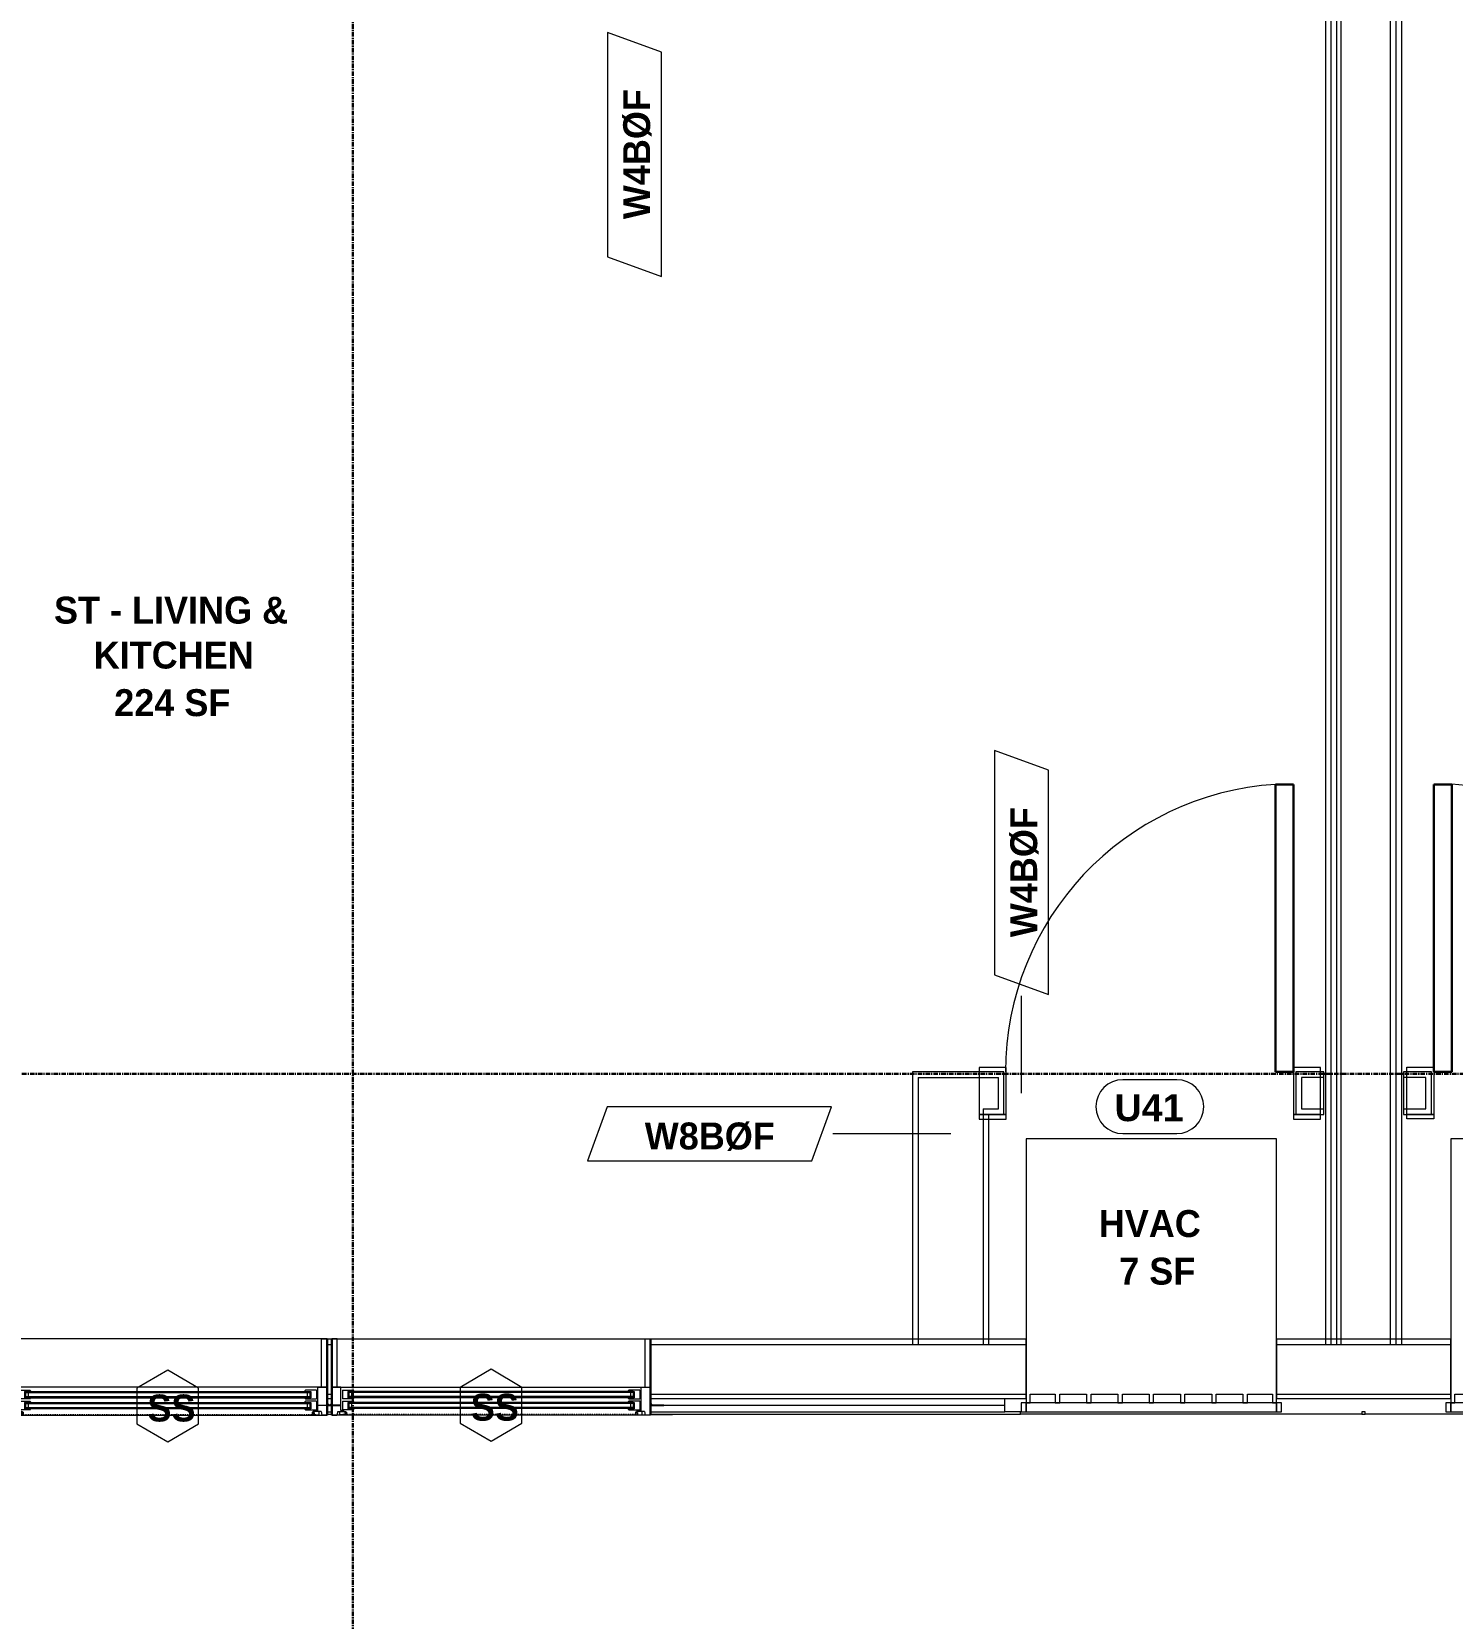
# Model space of a CAD drawing. Header units: inches. Extents: x -4058 to -1781, y 9814 to 12264.
# Drawn here: x -2863.1 to -2704.9, y 11225.2 to 11401.8 of the extents above; entities that cross this region are included whole.
import ezdxf

# ---------------------------------------------------------------- set-up
doc = ezdxf.new("R2010")
doc.units = ezdxf.units.IN
doc.header["$MEASUREMENT"] = 0
doc.linetypes.add('Dash', pattern=[0.25, 0.125, -0.125])
doc.linetypes.add('Grid Line 1_2_', pattern=[0.875, 0.5, -0.125, 0.125, -0.125])
for name, color, linetype, lineweight in [('0-1', 7, 'Continuous', 5), ('0-2', 7, 'Continuous', 9), ('A-AREA-IDEN', 2, 'Continuous', 9), ('A-DETL-GENF-HDLN-1', 7, 'Dash', 9), ('A-DETL-GENF-HDLN-2', 1, 'Continuous', 18), ('A-DOOR-3', 31, 'Continuous', 9), ('A-DOOR-4', 31, 'Continuous', 30), ('A-DOOR-IDEN', 31, 'Continuous', 9), ('A-GENM-1', 7, 'Continuous', 9), ('A-GLAZ', 151, 'Continuous', 18), ('A-GLAZ-1', 10, 'Continuous', 30), ('A-GLAZ-2', 7, 'Continuous', 9), ('A-GLAZ-IDEN', 152, 'Continuous', 9), ('A-WALL', 113, 'Continuous', 18), ('A-WALL-1', 7, 'Continuous', 9), ('A-WALL-2', 250, 'Continuous', 18), ('A-WALL-3', 113, 'Continuous', 9), ('A-WALL-IDEN', 211, 'Continuous', 9), ('I-WALL-1', 7, 'Continuous', 9), ('I-WALL-2', 2, 'Continuous', 9), ('S-GRID-1', 1, 'Grid Line 1_2_', 30)]:
    doc.layers.add(name, color=color, linetype=linetype, lineweight=lineweight)
doc.styles.add('Arial_B', font='arialbd.ttf', dxfattribs={"height": 3})
doc.styles.add('Century Gothic_B', font='GOTHICB.TTF', dxfattribs={"height": 3})

# ---------------------------------------------------------------- blocks, each defined once
blk = doc.blocks.new('Window-Double_Hung-Marvin-Essential - 2-WIDE _TEMP ALL LOW_ ESDH3066-3454271-UNIT PLANS - 2ND FLOOR')
at = {"layer": 'A-DETL-GENF-HDLN-1'}
blk.add_line((16.1, -4.22), (-16.5, -4.22), dxfattribs=at)
at = {"layer": 'A-DETL-GENF-HDLN-2'}
for p, q in [((-17.13, 4.19), (-17.75, 4.19)), ((-17.13, -1.16), (-17.13, 4.19)), ((17.12, 4.19), (17.75, 4.19)), ((17.12, 4.19), (17.12, -1.16)), ((-16.72, -1.19), (-17.75, -1.19)), ((-17.75, -4.28), (-17.75, -1.19)), ((-16.72, -3.77), (-16.72, -1.19)), ((-16.56, -1.53), (-15.34, -1.53)), ((-16.56, -1.53), (-16.56, -2.47)), ((-15.28, -1.65), (-15.94, -1.65)), ((-15.94, -1.65), (-15.94, -2.37)), ((-15.84, -1.66), (-15.84, -2.35)), ((-15.34, -1.53), (-15.28, -1.59)), ((-15.28, -1.59), (-15.28, -1.65)), ((15.34, -1.53), (15.28, -1.59)), ((15.28, -1.59), (15.28, -1.65)), ((15.28, -1.65), (15.94, -1.65)), ((16.56, -1.53), (15.34, -1.53)), ((15.84, -1.66), (15.84, -2.35)), ((15.94, -1.65), (15.94, -2.37)), ((16.56, -1.53), (16.56, -2.47)), ((16.72, -3.77), (16.72, -1.19)), ((16.72, -1.19), (17.75, -1.19)), ((17.75, -4.28), (17.75, -1.19)), ((-19.25, -3.23), (-19.25, -3.19)), ((-19.25, -3.19), (-17.9, -3.19)), ((-17.75, -3.23), (-19.25, -3.23)), ((-17.9, -3.19), (-17.9, -3.08)), ((-17.9, -3.08), (-17.75, -3.08)), ((-15.34, -2.47), (-16.56, -2.47)), ((-16.56, -2.75), (-15.34, -2.75)), ((-16.56, -2.75), (-16.56, -3.69)), ((-15.94, -2.37), (-15.28, -2.37)), ((-15.28, -2.87), (-15.94, -2.87)), ((-15.94, -2.87), (-15.94, -3.59)), ((-15.84, -2.88), (-15.84, -3.57)), ((-15.54, -1.79), (-15.54, -2.23)), ((-15.54, -3.01), (-15.54, -3.45)), ((-15.34, -2.47), (-15.28, -2.41)), ((-15.34, -2.75), (-15.28, -2.81)), ((-15.28, -2.37), (-15.28, -2.41)), ((-15.28, -2.81), (-15.28, -2.87)), ((15.28, -2.37), (15.28, -2.41)), ((15.94, -2.37), (15.28, -2.37)), ((15.34, -2.47), (15.28, -2.41)), ((15.34, -2.75), (15.28, -2.81)), ((15.28, -2.81), (15.28, -2.87)), ((15.28, -2.87), (15.94, -2.87)), ((15.34, -2.47), (16.56, -2.47)), ((16.56, -2.75), (15.34, -2.75)), ((15.54, -1.79), (15.54, -2.23)), ((15.54, -3.01), (15.54, -3.45)), ((15.84, -2.88), (15.84, -3.57)), ((15.94, -2.87), (15.94, -3.59)), ((16.56, -2.75), (16.56, -3.69)), ((17.9, -3.08), (17.75, -3.08)), ((17.75, -3.23), (19.25, -3.23)), ((17.9, -3.19), (17.9, -3.08)), ((19.25, -3.19), (17.9, -3.19)), ((19.25, -3.23), (19.25, -3.19)), ((-17.75, -4.28), (-17.16, -4.28)), ((-17.08, -3.87), (-17.16, -4.28)), ((-17.08, -3.87), (-16.19, -3.87)), ((-16.85, -4.25), (-16.85, -3.87)), ((-16.3, -4.25), (-16.85, -4.25)), ((-16.38, -3.77), (-16.72, -3.77)), ((-15.34, -3.69), (-16.56, -3.69)), ((-16.38, -3.87), (-16.38, -3.77)), ((-16.18, -4.01), (-16.3, -4.01)), ((-16.3, -4.01), (-16.3, -4.25)), ((-16.19, -3.87), (-16.19, -3.97)), ((-16.19, -3.97), (-16.1, -3.97)), ((-16.18, -4.22), (-16.18, -4.01)), ((-16.18, -4.22), (-16.1, -4.22)), ((-16.1, -3.97), (-16.1, -4.22)), ((-15.94, -3.59), (-15.28, -3.59)), ((-15.34, -3.69), (-15.28, -3.63)), ((-15.28, -3.59), (-15.28, -3.63)), ((15.28, -3.59), (15.28, -3.63)), ((15.94, -3.59), (15.28, -3.59)), ((15.34, -3.69), (15.28, -3.63)), ((15.34, -3.69), (16.56, -3.69)), ((16.19, -3.97), (16.1, -3.97)), ((16.1, -3.97), (16.1, -4.22)), ((16.18, -4.22), (16.1, -4.22)), ((16.18, -4.22), (16.18, -4.01)), ((16.18, -4.01), (16.3, -4.01)), ((17.08, -3.87), (16.19, -3.87)), ((16.19, -3.87), (16.19, -3.97)), ((16.3, -4.01), (16.3, -4.25)), ((16.3, -4.25), (16.85, -4.25)), ((16.38, -3.87), (16.38, -3.77)), ((16.38, -3.77), (16.72, -3.77)), ((16.85, -4.25), (16.85, -3.87)), ((17.08, -3.87), (17.16, -4.28)), ((17.75, -4.28), (17.16, -4.28))]:
    blk.add_line(p, q, dxfattribs=at)
at = {"layer": 'A-GLAZ'}
for p, q in [((15.84, -1.66), (-15.84, -1.66)), ((15.84, -1.79), (-15.84, -1.79)), ((15.84, -2.23), (-15.84, -2.23)), ((15.84, -2.35), (-15.84, -2.35)), ((15.84, -2.88), (-15.84, -2.88)), ((15.84, -3.01), (-15.84, -3.01)), ((15.84, -3.45), (-15.84, -3.45)), ((15.84, -3.57), (-15.84, -3.57))]:
    blk.add_line(p, q, dxfattribs=at)
at = {"layer": 'A-GLAZ-1'}
for p, q in [((-17.75, -1.16), (-17.75, 4.19)), ((17.75, 4.19), (17.75, -1.16)), ((-17.75, -4.28), (-17.75, -1.19)), ((17.75, -1.19), (17.75, -4.28))]:
    blk.add_line(p, q, dxfattribs=at)
at = {"layer": 'A-GLAZ-2'}
for p, q in [((-17.75, 4.19), (17.75, 4.19)), ((-17.75, -1.19), (17.75, -1.19)), ((17.75, -4.28), (-17.75, -4.28)), ((17.75, -4.19), (20.21, -4.19)), ((20.21, -4.25), (17.75, -4.25)), ((20.21, -4.19), (20.21, -4.25))]:
    blk.add_line(p, q, dxfattribs=at)
blk = doc.blocks.new('V-Series_EWC4_SPVU_RFA_2015 - 2ND AND 3RD FLOOR-2226480-UNIT PLANS - 2ND FLOOR')
at = {"layer": 'A-GENM-1'}
for p, q in [((-3859.97, 11740.34), (-3859.97, 11739.78)), ((-3858.97, 11740.34), (-3859.97, 11740.34)), ((-3859.97, 11739.78), (-3859.97, 11711.9)), ((-3858.97, 11739.78), (-3859.97, 11739.78)), ((-3859.97, 11739.78), (-3858.97, 11739.78)), ((-3858.97, 11739.78), (-3858.97, 11740.34)), ((-3858.97, 11711.9), (-3858.97, 11739.78)), ((-3829.54, 11739.78), (-3858.97, 11739.78)), ((-3858.97, 11739.78), (-3858.97, 11739.34)), ((-3858.97, 11739.34), (-3857.97, 11739.34)), ((-3857.97, 11739.34), (-3857.97, 11736.54)), ((-3829.54, 11711.9), (-3829.54, 11739.78)), ((-3857.97, 11736.54), (-3858.97, 11736.54)), ((-3858.97, 11736.54), (-3858.97, 11736.04)), ((-3858.97, 11736.04), (-3857.97, 11736.04)), ((-3857.97, 11736.04), (-3857.97, 11733.06)), ((-3857.97, 11733.06), (-3858.97, 11733.06)), ((-3858.97, 11733.06), (-3858.97, 11732.56)), ((-3858.97, 11732.56), (-3857.97, 11732.56)), ((-3857.97, 11732.56), (-3857.97, 11729.57)), ((-3857.97, 11729.57), (-3858.97, 11729.57)), ((-3858.97, 11729.57), (-3858.97, 11729.07)), ((-3858.97, 11729.07), (-3857.97, 11729.07)), ((-3857.97, 11729.07), (-3857.97, 11726.09)), ((-3857.97, 11726.09), (-3858.97, 11726.09)), ((-3858.97, 11726.09), (-3858.97, 11725.59)), ((-3858.97, 11725.59), (-3857.97, 11725.59)), ((-3857.97, 11725.59), (-3857.97, 11722.61)), ((-3857.97, 11722.61), (-3858.97, 11722.61)), ((-3858.97, 11722.61), (-3858.97, 11722.11)), ((-3858.97, 11722.11), (-3857.97, 11722.11)), ((-3857.97, 11722.11), (-3857.97, 11719.12)), ((-3857.97, 11719.12), (-3858.97, 11719.12)), ((-3858.97, 11719.12), (-3858.97, 11718.62)), ((-3858.97, 11718.62), (-3857.97, 11718.62)), ((-3857.97, 11718.62), (-3857.97, 11715.64)), ((-3857.97, 11715.64), (-3858.97, 11715.64)), ((-3858.97, 11715.64), (-3858.97, 11715.14)), ((-3858.97, 11715.14), (-3857.97, 11715.14)), ((-3857.97, 11715.14), (-3857.97, 11712.34)), ((-3857.97, 11712.34), (-3858.97, 11712.34)), ((-3858.97, 11712.34), (-3858.97, 11711.9)), ((-3859.97, 11711.9), (-3858.97, 11711.9)), ((-3859.97, 11711.9), (-3859.97, 11711.34)), ((-3858.97, 11711.9), (-3859.97, 11711.9)), ((-3859.97, 11711.34), (-3858.97, 11711.34)), ((-3858.97, 11711.34), (-3858.97, 11711.9)), ((-3858.97, 11711.9), (-3829.54, 11711.9))]:
    blk.add_line(p, q, dxfattribs=at)
blk = doc.blocks.new('Perforated Panel at Magic-Pak - hvac panel - 2nd floor 2-2702972-UNIT PLANS - 2ND FLOOR')
at = {"layer": 'A-GLAZ-2'}
for p, q in [((-19.01, -4.13), (19.01, -4.13)), ((19.01, -4.19), (-19.01, -4.19))]:
    blk.add_line(p, q, dxfattribs=at)
blk = doc.blocks.new('Window-Double_Hung-Marvin-Essential - 2-WIDE _TEMP ALL LOW_ ESDH3066-3454268-UNIT PLANS - 2ND FLOOR')
at = {"layer": 'A-DETL-GENF-HDLN-1'}
blk.add_line((16.1, 4.22), (-16.5, 4.22), dxfattribs=at)
at = {"layer": 'A-DETL-GENF-HDLN-2'}
for p, q in [((-17.75, 4.28), (-17.16, 4.28)), ((-17.75, 4.28), (-17.75, 1.19)), ((-17.08, 3.87), (-17.16, 4.28)), ((-17.08, 3.87), (-16.19, 3.87)), ((-16.85, 4.25), (-16.85, 3.87)), ((-16.3, 4.25), (-16.85, 4.25)), ((-16.38, 3.77), (-16.72, 3.77)), ((-16.72, 3.77), (-16.72, 1.19)), ((-15.34, 3.69), (-16.56, 3.69)), ((-16.56, 2.75), (-16.56, 3.69)), ((-16.38, 3.87), (-16.38, 3.77)), ((-16.3, 4.01), (-16.3, 4.25)), ((-16.18, 4.01), (-16.3, 4.01)), ((-16.19, 3.97), (-16.1, 3.97)), ((-16.19, 3.87), (-16.19, 3.97)), ((-16.18, 4.22), (-16.1, 4.22)), ((-16.18, 4.22), (-16.18, 4.01)), ((-16.1, 3.97), (-16.1, 4.22)), ((-15.94, 2.87), (-15.94, 3.59)), ((-15.94, 3.59), (-15.28, 3.59)), ((-15.84, 2.88), (-15.84, 3.57)), ((-15.34, 3.69), (-15.28, 3.63)), ((-15.28, 3.59), (-15.28, 3.63)), ((15.34, 3.69), (15.28, 3.63)), ((15.28, 3.59), (15.28, 3.63)), ((15.94, 3.59), (15.28, 3.59)), ((15.34, 3.69), (16.56, 3.69)), ((15.84, 2.88), (15.84, 3.57)), ((15.94, 2.87), (15.94, 3.59)), ((16.18, 4.22), (16.1, 4.22)), ((16.1, 3.97), (16.1, 4.22)), ((16.19, 3.97), (16.1, 3.97)), ((16.18, 4.22), (16.18, 4.01)), ((16.18, 4.01), (16.3, 4.01)), ((16.19, 3.87), (16.19, 3.97)), ((17.08, 3.87), (16.19, 3.87)), ((16.3, 4.01), (16.3, 4.25)), ((16.3, 4.25), (16.85, 4.25)), ((16.38, 3.87), (16.38, 3.77)), ((16.38, 3.77), (16.72, 3.77)), ((16.56, 2.75), (16.56, 3.69)), ((16.72, 3.77), (16.72, 1.19)), ((16.85, 4.25), (16.85, 3.87)), ((17.08, 3.87), (17.16, 4.28)), ((17.75, 4.28), (17.16, 4.28)), ((17.75, 4.28), (17.75, 1.19)), ((-19.25, 3.23), (-19.25, 3.19)), ((-17.75, 3.23), (-19.25, 3.23)), ((-19.25, 3.19), (-17.9, 3.19)), ((-17.9, 3.19), (-17.9, 3.08)), ((-17.9, 3.08), (-17.75, 3.08)), ((-16.56, 2.75), (-15.34, 2.75)), ((-15.34, 2.47), (-16.56, 2.47)), ((-16.56, 1.53), (-16.56, 2.47)), ((-15.28, 2.87), (-15.94, 2.87)), ((-15.94, 1.65), (-15.94, 2.37)), ((-15.94, 2.37), (-15.28, 2.37)), ((-15.84, 1.66), (-15.84, 2.35)), ((-15.54, 3.01), (-15.54, 3.45)), ((-15.54, 1.79), (-15.54, 2.23)), ((-15.34, 2.75), (-15.28, 2.81)), ((-15.34, 2.47), (-15.28, 2.41)), ((-15.28, 2.81), (-15.28, 2.87)), ((-15.28, 2.37), (-15.28, 2.41)), ((15.28, 2.81), (15.28, 2.87)), ((15.28, 2.87), (15.94, 2.87)), ((15.34, 2.75), (15.28, 2.81)), ((15.34, 2.47), (15.28, 2.41)), ((15.28, 2.37), (15.28, 2.41)), ((15.94, 2.37), (15.28, 2.37)), ((16.56, 2.75), (15.34, 2.75)), ((15.34, 2.47), (16.56, 2.47)), ((15.54, 3.01), (15.54, 3.45)), ((15.54, 1.79), (15.54, 2.23)), ((15.84, 1.66), (15.84, 2.35)), ((15.94, 1.65), (15.94, 2.37)), ((16.56, 1.53), (16.56, 2.47)), ((17.75, 3.23), (19.25, 3.23)), ((17.9, 3.08), (17.75, 3.08)), ((17.9, 3.19), (17.9, 3.08)), ((19.25, 3.19), (17.9, 3.19)), ((19.25, 3.23), (19.25, 3.19)), ((-16.72, 1.19), (-17.75, 1.19)), ((-17.13, 1.16), (-17.13, -4.19)), ((-16.56, 1.53), (-15.34, 1.53)), ((-15.28, 1.65), (-15.94, 1.65)), ((-15.34, 1.53), (-15.28, 1.59)), ((-15.28, 1.59), (-15.28, 1.65)), ((15.28, 1.59), (15.28, 1.65)), ((15.28, 1.65), (15.94, 1.65)), ((15.34, 1.53), (15.28, 1.59)), ((16.56, 1.53), (15.34, 1.53)), ((16.72, 1.19), (17.75, 1.19)), ((17.12, -4.19), (17.12, 1.16)), ((-17.13, -4.19), (-17.75, -4.19)), ((17.12, -4.19), (17.75, -4.19))]:
    blk.add_line(p, q, dxfattribs=at)
at = {"layer": 'A-GLAZ'}
for p, q in [((15.84, 3.57), (-15.84, 3.57)), ((15.84, 3.45), (-15.84, 3.45)), ((15.84, 3.01), (-15.84, 3.01)), ((15.84, 2.88), (-15.84, 2.88)), ((15.84, 2.35), (-15.84, 2.35)), ((15.84, 2.23), (-15.84, 2.23)), ((15.84, 1.79), (-15.84, 1.79)), ((15.84, 1.66), (-15.84, 1.66))]:
    blk.add_line(p, q, dxfattribs=at)
at = {"layer": 'A-GLAZ-1'}
for p, q in [((-17.75, 4.28), (-17.75, 1.19)), ((17.75, 1.19), (17.75, 4.28)), ((-17.75, 1.16), (-17.75, -4.19)), ((17.75, -4.19), (17.75, 1.16))]:
    blk.add_line(p, q, dxfattribs=at)
at = {"layer": 'A-GLAZ-2'}
for p, q in [((17.75, 4.28), (-17.75, 4.28)), ((20.21, 4.25), (17.75, 4.25)), ((17.75, 4.19), (20.21, 4.19)), ((20.21, 4.19), (20.21, 4.25)), ((-17.75, 1.19), (17.75, 1.19)), ((-17.75, -4.19), (17.75, -4.19))]:
    blk.add_line(p, q, dxfattribs=at)
blk = doc.blocks.new('CTR - 1st Phase - Shell_rvt-1-UNIT PLANS - 2ND FLOOR')
at = {"layer": 'A-WALL-1'}
for p, q in [((-2829.67, 11256.26), (-2830.18, 11256.26)), ((-2752.31, 11256.26), (-2794.17, 11256.26)), ((-2752.31, 11249.64), (-2752.31, 11256.26)), ((-2705.01, 11256.26), (-2724.44, 11256.26)), ((-2724.44, 11256.26), (-2724.44, 11249.64)), ((-2705.01, 11249.64), (-2705.01, 11256.26)), ((-2830.18, 11250.92), (-2830.18, 11250.89)), ((-2829.67, 11250.89), (-2829.67, 11250.92)), ((-2794.17, 11250.92), (-2794.17, 11250.89)), ((-2754.69, 11248.14), (-2754.69, 11249.64)), ((-2754.69, 11249.64), (-2752.31, 11249.64)), ((-2724.44, 11249.64), (-2705.01, 11249.64)), ((-2830.18, 11247.89), (-2829.67, 11247.89)), ((-2791.71, 11247.89), (-2752.94, 11247.89)), ((-2752.94, 11248.14), (-2754.69, 11248.14)), ((-2752.94, 11247.89), (-2752.94, 11248.14)), ((-2714.54, 11248.14), (-2714.91, 11248.14)), ((-2714.91, 11248.14), (-2714.91, 11247.89)), ((-2714.91, 11247.89), (-2714.54, 11247.89)), ((-2714.54, 11247.89), (-2714.54, 11248.14))]:
    blk.add_line(p, q, dxfattribs=at)
at = {"layer": 'A-WALL-2'}
for p, q in [((-2830.18, 11255.64), (-2829.67, 11255.64)), ((-2794.17, 11255.64), (-2752.31, 11255.64)), ((-2724.44, 11255.64), (-2705.01, 11255.64)), ((-2830.18, 11250.14), (-2829.67, 11250.14)), ((-2830.18, 11249.64), (-2829.67, 11249.64)), ((-2794.17, 11250.14), (-2752.31, 11250.14)), ((-2794.17, 11249.64), (-2754.69, 11249.64)), ((-2724.44, 11250.14), (-2705.01, 11250.14)), ((-2830.18, 11248.89), (-2829.67, 11248.89)), ((-2830.18, 11248.14), (-2829.67, 11248.14)), ((-2794.17, 11248.89), (-2754.69, 11248.89)), ((-2794.17, 11248.14), (-2754.69, 11248.14))]:
    blk.add_line(p, q, dxfattribs=at)
at = {"layer": '0-2'}
for name, p, rotation in [('V-Series_EWC4_SPVU_RFA_2015 - 2ND AND 3RD FLOOR-2226480-UNIT PLANS - 2ND FLOOR', (8987.47, 15108.11), 89.99999999999993), ('V-Series_EWC4_SPVU_RFA_2015 - 2ND AND 3RD FLOOR-2226480-UNIT PLANS - 2ND FLOOR', (9034.77, 15108.11), 89.99999999999993), ('Window-Double_Hung-Marvin-Essential - 2-WIDE _TEMP ALL LOW_ ESDH3066-3454268-UNIT PLANS - 2ND FLOOR', (-2847.93, 11252.08), 180)]:
    blk.add_blockref(name, p, dxfattribs=dict(at, rotation=rotation))
for name, p in [('Window-Double_Hung-Marvin-Essential - 2-WIDE _TEMP ALL LOW_ ESDH3066-3454271-UNIT PLANS - 2ND FLOOR', (-2811.92, 11252.08)), ('Perforated Panel at Magic-Pak - hvac panel - 2nd floor 2-2702972-UNIT PLANS - 2ND FLOOR', (-2733.92, 11252.08)), ('Perforated Panel at Magic-Pak - hvac panel - 2nd floor 2-2702972-UNIT PLANS - 2ND FLOOR', (-2695.52, 11252.08))]:
    blk.add_blockref(name, p, dxfattribs=at)
blk = doc.blocks.new('CTR - 1st Phase - Common Walls_rvt-1-UNIT PLANS - 2ND FLOOR')
at = {"layer": 'A-WALL-2'}
for p, q in [((-2718.35, 11255.64), (-2718.35, 11622.61)), ((-2717.72, 11255.64), (-2717.72, 11622.61)), ((-2717.22, 11255.64), (-2717.22, 11622.61)), ((-2711.72, 11255.64), (-2711.72, 11622.61)), ((-2711.1, 11255.64), (-2711.1, 11622.61))]:
    blk.add_line(p, q, dxfattribs=at)
at = {"layer": 'I-WALL-1'}
for p, q in [((-2718.97, 11622.61), (-2718.97, 11255.64)), ((-2710.47, 11255.64), (-2710.47, 11622.61)), ((-2718.97, 11255.64), (-2710.47, 11255.64))]:
    blk.add_line(p, q, dxfattribs=at)
blk = doc.blocks.new('CTR - 1st Phase - Structure_rvt-1-UNIT PLANS - 2ND FLOOR')
at = {"layer": 'S-GRID-1'}
for p, q in [((-2827.32, 9814.03), (-2827.32, 12247.5)), ((-1781.27, 11285.79), (-4041.78, 11285.79))]:
    blk.add_line(p, q, dxfattribs=at)
blk = doc.blocks.new('SWING - SINGLE - FLUSH - SWING - 32_ x 80_ - WITH ACOUSTICAL SEAL-4346071-UNIT PLANS - 2ND FLOOR')
at = {"layer": 'A-DOOR-3'}
for p, q in [((-16, 2.87), (-19, 2.87)), ((-19, 2.87), (-19, -2.38)), ((-16, -2.38), (-16, 2.87)), ((19, 2.87), (16, 2.87)), ((16, 2.87), (16, -2.38)), ((19, -2.38), (19, 2.87)), ((-19, -2.38), (-16, -2.38)), ((-16, -2.38), (-19, -2.38)), ((-19, -2.38), (-19, -2.88)), ((-19, -2.88), (-16, -2.88)), ((-16, -2.88), (-16, -2.38)), ((16, -2.38), (19, -2.38)), ((19, -2.38), (16, -2.38)), ((16, -2.38), (16, -2.88)), ((16, -2.88), (19, -2.88)), ((19, -2.88), (19, -2.38))]:
    blk.add_line(p, q, dxfattribs=at)
blk.add_arc((16, 2.37), 32.07, 93.5759, 180, dxfattribs=at)
at = {"layer": 'A-DOOR-4'}
for p, q in [((14, 2.37), (14, 34.38)), ((16, 34.38), (14, 34.38)), ((16, 2.37), (16, 34.38)), ((16, 2.37), (14, 2.37))]:
    blk.add_line(p, q, dxfattribs=at)
blk = doc.blocks.new('SWING - SINGLE - FLUSH - SWING - 32_ x 80_ - WITH ACOUSTICAL SEAL-4346081-UNIT PLANS - 2ND FLOOR')
at = {"layer": 'A-DOOR-3'}
for p, q in [((-19, 2.37), (-19, 2.87)), ((-19, 2.87), (-16, 2.87)), ((-19, 2.37), (-16, 2.37)), ((-19, -2.88), (-19, 2.37)), ((-16, 2.37), (-19, 2.37)), ((-16, 2.87), (-16, 2.37)), ((-16, 2.37), (-16, -2.88)), ((16, 2.37), (16, 2.87)), ((16, 2.87), (19, 2.87)), ((16, 2.37), (19, 2.37)), ((16, -2.88), (16, 2.37)), ((19, 2.37), (16, 2.37)), ((19, 2.87), (19, 2.37)), ((19, 2.37), (19, -2.88)), ((-16, -2.88), (-19, -2.88)), ((19, -2.88), (16, -2.88))]:
    blk.add_line(p, q, dxfattribs=at)
blk.add_arc((16, -2.38), 32.07, 180, 266.4241, dxfattribs=at)
at = {"layer": 'A-DOOR-4'}
for p, q in [((14, -2.38), (14, -34.38)), ((16, -2.38), (14, -2.38)), ((16, -2.38), (16, -34.38)), ((16, -34.38), (14, -34.38))]:
    blk.add_line(p, q, dxfattribs=at)
blk = doc.blocks.new('Wall Tag - Arch Wall-3956453-UNIT PLANS - 2ND FLOOR')
at = {"layer": 'A-WALL-IDEN'}
for p, q in [((-0.3561, 0.0937), (-0.4244, -0.0937)), ((0.4244, 0.0937), (-0.3561, 0.0937)), ((0.3561, -0.0937), (0.4244, 0.0937)), ((-0.4244, -0.0937), (0.3561, -0.0937))]:
    blk.add_line(p, q, dxfattribs=at)
blk = doc.blocks.new('Door Tag - Type Mark-2601225-UNIT PLANS - 2ND FLOOR')
at = {"layer": 'A-DOOR-IDEN'}
for p, q in [((0.09375, 0.09375), (-0.09375, 0.09375)), ((-0.09375, -0.09375), (0.09375, -0.09375))]:
    blk.add_line(p, q, dxfattribs=at)
for centre, start, end in [((-0.09375, 0), 90, 270), ((0.09375, 0), 270, 90)]:
    blk.add_arc(centre, 0.09375, start, end, dxfattribs=at)
blk = doc.blocks.new('Window Tag - ONE-4156801-UNIT PLANS - 2ND FLOOR')
at = {"layer": 'A-GLAZ-IDEN'}
for p, q in [((0, 0.125), (-0.1071, 0.0619)), ((0.107, 0.062), (0, 0.125)), ((-0.1071, 0.0619), (-0.1071, -0.0619)), ((0.107, -0.0624), (0.107, 0.062)), ((-0.1071, -0.0619), (0, -0.125)), ((0, -0.125), (0.107, -0.0624))]:
    blk.add_line(p, q, dxfattribs=at)

msp = doc.modelspace()

# ---------------------------------------------------------------- linework, layer by layer
at = {"layer": 'A-WALL'}
for p, q in [((-2764.35, 11285.39), (-2764.35, 11255.64)), ((-2764.35, 11285.39), (-2755.41, 11285.39)), ((-2755.41, 11281.89), (-2755.41, 11285.39)), ((-2721.66, 11285.39), (-2721.66, 11281.89)), ((-2719.16, 11285.39), (-2721.66, 11285.39)), ((-2707.79, 11285.39), (-2710.29, 11285.39)), ((-2707.79, 11281.89), (-2707.79, 11285.39)), ((-2757.1, 11281.89), (-2757.1, 11255.64)), ((-2757.1, 11281.89), (-2755.41, 11281.89)), ((-2721.66, 11281.89), (-2719.16, 11281.89)), ((-2710.29, 11281.89), (-2707.79, 11281.89))]:
    msp.add_line(p, q, dxfattribs=at)
at = {"layer": 'A-WALL-3'}
for p, q in [((-2754.79, 11286.02), (-2756.47, 11286.02)), ((-2754.79, 11281.27), (-2754.79, 11286.02)), ((-2719.16, 11286.02), (-2722.29, 11286.02)), ((-2722.29, 11286.02), (-2722.29, 11281.27)), ((-2719.16, 11281.27), (-2719.16, 11286.02)), ((-2707.16, 11286.02), (-2710.29, 11286.02)), ((-2710.29, 11286.02), (-2710.29, 11281.27)), ((-2707.16, 11281.27), (-2707.16, 11286.02)), ((-2756.47, 11281.27), (-2754.79, 11281.27)), ((-2722.29, 11281.27), (-2719.16, 11281.27)), ((-2710.29, 11281.27), (-2707.16, 11281.27))]:
    msp.add_line(p, q, dxfattribs=at)
at = {"layer": 'A-WALL-IDEN'}
for p, q in [((-2752.84, 11283.64), (-2752.84, 11294.49)), ((-2760.72, 11279.12), (-2773.85, 11279.12))]:
    msp.add_line(p, q, dxfattribs=at)
at = {"layer": 'I-WALL-2'}
for p, q in [((-2756.47, 11286.02), (-2764.97, 11286.02)), ((-2764.97, 11286.02), (-2764.97, 11255.64)), ((-2756.47, 11255.64), (-2756.47, 11281.27)), ((-2764.97, 11255.64), (-2756.47, 11255.64))]:
    msp.add_line(p, q, dxfattribs=at)

# ---------------------------------------------------------------- block references
at = {"layer": '0-1'}
for name in ['CTR - 1st Phase - Structure_rvt-1-UNIT PLANS - 2ND FLOOR', 'CTR - 1st Phase - Shell_rvt-1-UNIT PLANS - 2ND FLOOR', 'CTR - 1st Phase - Common Walls_rvt-1-UNIT PLANS - 2ND FLOOR']:
    msp.add_blockref(name, (0, 0), dxfattribs=at)
at = {"layer": 'A-DOOR-3'}
msp.add_blockref('SWING - SINGLE - FLUSH - SWING - 32_ x 80_ - WITH ACOUSTICAL SEAL-4346071-UNIT PLANS - 2ND FLOOR', (-2738.54, 11283.64), dxfattribs=at)
at = {"layer": 'A-DOOR-3', "rotation": 180}
msp.add_blockref('SWING - SINGLE - FLUSH - SWING - 32_ x 80_ - WITH ACOUSTICAL SEAL-4346081-UNIT PLANS - 2ND FLOOR', (-2690.91, 11283.64), dxfattribs=at)
at = {"layer": 'A-DOOR-IDEN', "xscale": 31.99999999999999, "yscale": 31.99999999999999, "zscale": 31.99999999999999}
msp.add_blockref('Door Tag - Type Mark-2601225-UNIT PLANS - 2ND FLOOR', (-2738.54, 11282.14), dxfattribs=at)
at = {"layer": 'A-GLAZ-IDEN', "xscale": 31.99999999999999, "yscale": 31.99999999999999, "zscale": 31.99999999999999}
for p in [(-2847.93, 11248.8), (-2811.92, 11248.89)]:
    msp.add_blockref('Window Tag - ONE-4156801-UNIT PLANS - 2ND FLOOR', p, dxfattribs=at)
at = {"layer": 'A-WALL-IDEN', "xscale": 31.99999999999999, "yscale": 31.99999999999999, "zscale": 31.99999999999999, "rotation": 89.99999999999955}
for p in [(-2795.95, 11388.17), (-2752.84, 11308.22)]:
    msp.add_blockref('Wall Tag - Arch Wall-3956453-UNIT PLANS - 2ND FLOOR', p, dxfattribs=at)
at = {"layer": 'A-WALL-IDEN', "xscale": 31.99999999999999, "yscale": 31.99999999999999, "zscale": 31.99999999999999}
msp.add_blockref('Wall Tag - Arch Wall-3956453-UNIT PLANS - 2ND FLOOR', (-2787.58, 11279.12), dxfattribs=at)

# ---------------------------------------------------------------- texts
at = {"layer": 'A-AREA-IDEN', "char_height": 3, "attachment_point": 1, "style": 'Century Gothic_B'}
for s, insert, width in [('ST - LIVING &', (-2860.6, 11338.92), 31.613), ('KITCHEN', (-2856.18, 11333.92), 20.907), ('224 SF', (-2853.89, 11328.62), 15.352), ('HVAC', (-2744.23, 11270.62), 15.049), ('7 SF', (-2741.95, 11265.32), 9.494)]:
    msp.add_mtext(s, dxfattribs=dict(at, insert=insert, width=width))
at = {"layer": 'A-DOOR-IDEN', "insert": (-2742.47, 11283.52), "char_height": 3, "width": 9.393, "attachment_point": 1, "style": 'Arial_B'}
msp.add_mtext('U41', dxfattribs=at)
at = {"layer": 'A-GLAZ-IDEN', "char_height": 3, "width": 5.454, "attachment_point": 1, "style": 'Century Gothic_B'}
for insert in [(-2850.19, 11250.08), (-2814.18, 11250.17)]:
    msp.add_mtext('SS', dxfattribs=dict(at, insert=insert))
at = {"layer": 'A-WALL-IDEN', "char_height": 3, "width": 17.372, "attachment_point": 1, "rotation": 90, "style": 'Century Gothic_B'}
for insert in [(-2797.2, 11380.95), (-2754.09, 11301)]:
    msp.add_mtext('W4BØF', dxfattribs=dict(at, insert=insert))
at = {"layer": 'A-WALL-IDEN', "insert": (-2794.8, 11280.37), "char_height": 3, "width": 17.372, "attachment_point": 1, "style": 'Century Gothic_B'}
msp.add_mtext('W8BØF', dxfattribs=at)

doc.saveas('drawing.dxf')
